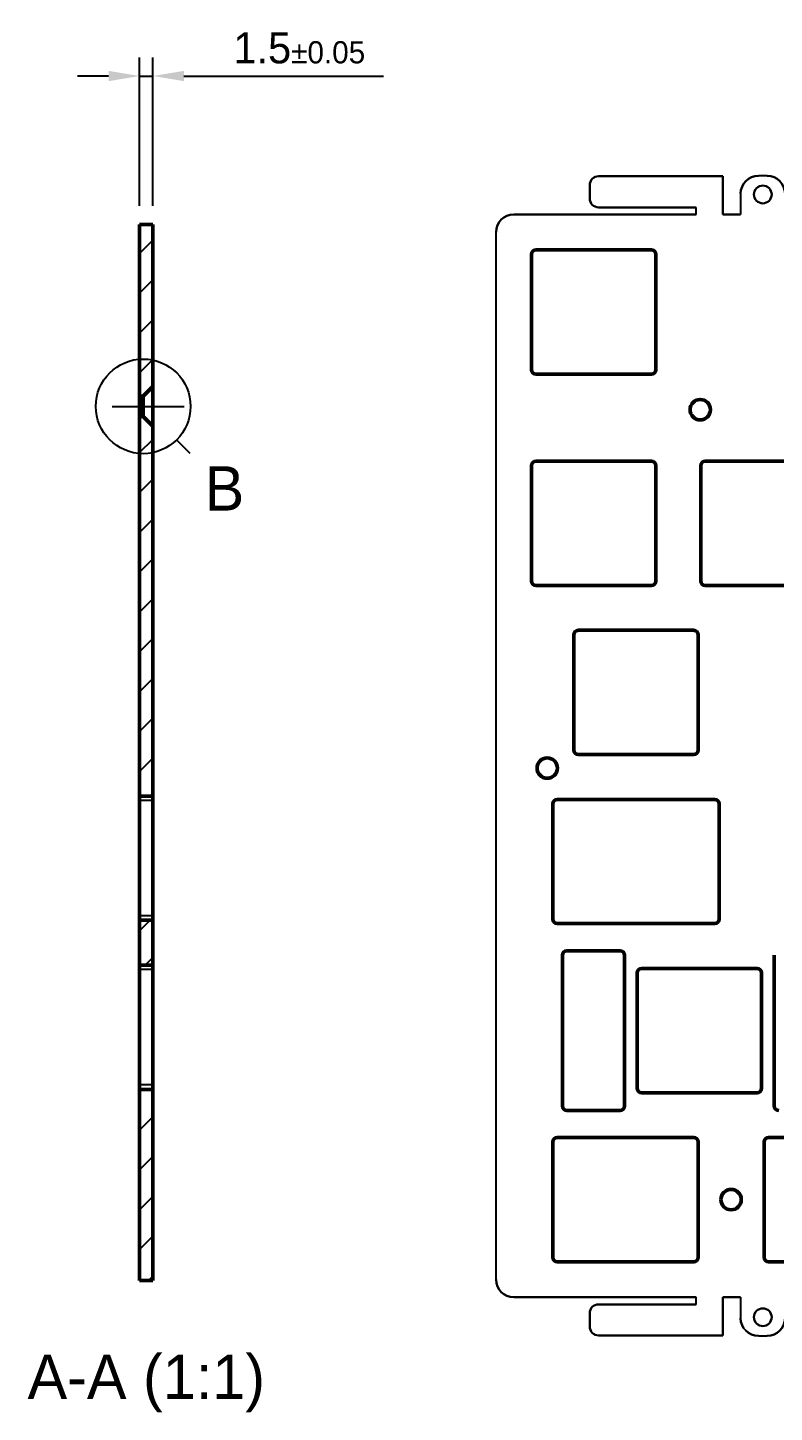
# Model space of a CAD drawing. Header units: centimetres. Extents: x -54 to 349, y -91 to 131.
# Drawn here: x -54.2 to 29.9, y -25.4 to 130.6 of the extents above; entities that cross this region are included whole.
import ezdxf

# ---------------------------------------------------------------- set-up
doc = ezdxf.new("R2010")
doc.units = ezdxf.units.CM
doc.header["$MEASUREMENT"] = 0
doc.linetypes.add('CENTER2', pattern=[28.575, 19.05, -3.175, 3.175, -3.175])
for name, color, linetype, lineweight in [('Detail Boundary', 7, 'Continuous', 25), ('FD_Dimensions', 7, 'Continuous', 25), ('Hatching', 7, 'Continuous', 25), ('Smart Centers', 7, 'CENTER2', 25), ('View Labels', 7, 'Continuous', 25), ('Visible', 7, 'Continuous', 50), ('Visible Narrow', 7, 'Continuous', 25)]:
    doc.layers.add(name, color=color, linetype=linetype, lineweight=lineweight)
doc.dimstyles.new('Dim-ISO-25', dxfattribs={"dimtxt": 3.5, "dimasz": 3.5, "dimexe": 2.1, "dimexo": 2.1, "dimgap": 1.4, "dimtad": 1, "dimdsep": 46, "dimtxsty": 'Standard', "dimcen": 0, "dimazin": 2, "dimtp": 0.1, "dimtm": 0.1, "dimtfac": 0.714286, "dimtmove": 0, "dimatfit": 3, "dimfxl": 1, "dimarcsym": 0})

# ---------------------------------------------------------------- blocks, each defined once
blk = doc.blocks.new('*U8')
at = {"layer": 'Smart Centers', "color": 0, "ltscale": 0.75, "transparency": 16777216}
blk.add_line((-4.05, 0), (4.05, 0), dxfattribs=at)
blk = doc.blocks.new('*D11')
at = {"layer": 'Defpoints', "color": 0, "transparency": 16777216}
for p in [(-40.11, 125.15), (-41.61, 108.43), (-40.11, 108.43)]:
    blk.add_point(p, dxfattribs=at)
at = {"layer": 'FD_Dimensions', "color": 0, "lineweight": -2, "transparency": 16777216}
for p, q in [((-41.61, 110.53), (-41.61, 127.25)), ((-40.11, 110.53), (-40.11, 127.25)), ((-45.11, 125.15), (-48.61, 125.15)), ((-41.61, 125.15), (-40.11, 125.15)), ((-36.61, 125.15), (-14.14, 125.15))]:
    blk.add_line(p, q, dxfattribs=at)
at = {"layer": 'FD_Dimensions', "color": 0, "transparency": 16777216}
for points in [[(-45.11, 125.73), (-45.11, 124.57), (-41.61, 125.15)], [(-36.61, 125.73), (-36.61, 124.57), (-40.11, 125.15)]]:
    blk.add_solid(points, dxfattribs=at)
at = {"layer": 'FD_Dimensions', "color": 0, "transparency": 16777216, "insert": (-23.62, 128.3), "char_height": 3.5, "attachment_point": 5}
blk.add_mtext('1.5{\\H2.5;±0.05}', dxfattribs=at)

msp = doc.modelspace()

# ---------------------------------------------------------------- hatches: boundary and pattern name
at = {"layer": 'Hatching'}
h = msp.add_hatch(dxfattribs=at)
h.set_pattern_fill('ANSI31', color=256, style=0)
h.set_pattern_definition([(45, (-113.482, -123.8697), (-2.245064, 2.245064), [])])
h.paths.add_polyline_path([(-40.106, 108.426), (-41.606, 108.426), (-41.606, 89.076), (-41.206, 89.076), (-40.106, 90.176)], flags=0)
h.paths.add_polyline_path([(-41.606, 10.963), (-41.606, -10.587), (-40.106, -10.587), (-40.106, 10.963)], flags=0)
h.paths.add_polyline_path([(-40.106, 24.963), (-40.106, 30.013), (-41.606, 30.013), (-41.606, 24.963)], flags=0)
h.paths.add_polyline_path([(-40.106, 44.013), (-40.106, 85.676), (-41.206, 86.776), (-41.606, 86.776), (-41.606, 44.013)], flags=0)

# ---------------------------------------------------------------- linework, layer by layer
at = {"extrusion": (-1.2583e-16, -1.45717e-15, -1)}
for p, q in [((29.1, 113.901, -12.93), (28.1, 113.901, -12.93)), ((9.1, 111.351, -12.93), (9.1, 112.851, -12.93)), ((10.1, 113.851, -12.93), (24.1, 113.851, -12.93)), ((24.1, 113.851, -12.93), (24.1, 109.551, -12.93)), ((26.1, 111.901, -12.93), (26.1, 109.551, -12.93)), ((21.1, 109.551, -12.93), (0.55, 109.551, -12.93)), ((21.1, 110.351, -12.93), (10.1, 110.351, -12.93)), ((21.1, 109.551, -12.93), (21.1, 110.351, -12.93)), ((26.1, 109.551, -12.93), (24.1, 109.551, -12.93)), ((-1.45, -10.462, -12.93), (-1.45, 107.551, -12.93)), ((4.931, -7.962, -12.93), (4.931, 5.038, -12.93)), ((0.55, -12.462, -12.93), (21.1, -12.462, -12.93)), ((21.1, -13.262, -12.93), (21.1, -12.462, -12.93)), ((24.1, -12.462, -12.93), (26.1, -12.462, -12.93)), ((24.1, -12.462, -12.93), (24.1, -16.762, -12.93)), ((26.1, -12.462, -12.93), (26.1, -14.812, -12.93)), ((10.1, -13.262, -12.93), (21.1, -13.262, -12.93)), ((9.1, -15.762, -12.93), (9.1, -14.262, -12.93)), ((24.1, -16.762, -12.93), (10.1, -16.762, -12.93)), ((28.1, -16.812, -12.93), (29.1, -16.812, -12.93))]:
    msp.add_line(p, q, dxfattribs=at)
at = {"extrusion": (5.1497e-18, 1, -3.56659e-15)}
for p, q in [((28.1, 113.901, -11.43), (28.1, 113.901, -12.93)), ((29.1, 113.901, -11.43), (28.1, 113.901, -11.43)), ((29.1, 113.901, -12.93), (28.1, 113.901, -12.93)), ((29.1, 113.901, -12.93), (29.1, 113.901, -11.43))]:
    msp.add_line(p, q, dxfattribs=at)
for p, q in [((28.1, 113.901, -11.43), (28.1, 113.901, -12.93)), ((29.1, 113.901, -11.43), (28.1, 113.901, -11.43)), ((29.1, 113.901, -12.93), (29.1, 113.901, -11.43)), ((9.1, 112.851, -12.93), (9.1, 112.851, -11.43)), ((9.1, 112.851, -11.43), (9.1, 111.351, -11.43)), ((10.1, 113.851, -11.43), (10.1, 113.851, -12.93)), ((24.1, 113.851, -11.43), (10.1, 113.851, -11.43)), ((24.1, 109.551, -11.43), (24.1, 113.851, -11.43)), ((9.1, 111.351, -11.43), (9.1, 111.351, -12.93)), ((26.1, 111.901, -12.93), (26.1, 111.901, -11.43)), ((26.1, 111.901, -11.43), (26.1, 109.551, -11.43)), ((0.55, 109.551, -11.43), (0.55, 109.551, -12.93)), ((0.55, 109.551, -11.43), (21.1, 109.551, -11.43)), ((10.1, 110.351, -12.93), (10.1, 110.351, -11.43)), ((10.1, 110.351, -11.43), (21.1, 110.351, -11.43)), ((21.1, 109.551, -11.43), (21.1, 110.351, -11.43)), ((24.1, 109.551, -11.43), (26.1, 109.551, -11.43)), ((-1.45, 107.551, -12.93), (-1.45, 107.551, -11.43)), ((-1.45, -10.462, -11.43), (-1.45, 107.551, -11.43)), ((4.931, 5.038, -11.43), (4.931, 5.038, -12.93)), ((4.931, 5.038, -11.43), (4.931, -7.962, -11.43)), ((4.931, 5.038, -11.43), (4.931, -7.962, -11.43)), ((4.931, 5.038, -11.43), (4.931, -7.962, -11.43)), ((5.431, 5.538, -11.43), (5.431, 5.538, -12.93)), ((4.931, -7.962, -11.43), (4.931, -1.462, -11.43)), ((4.931, -7.962, -11.43), (4.931, -1.462, -11.43)), ((4.931, -7.962, -11.43), (4.931, -7.962, -12.93)), ((5.431, -8.462, -11.43), (5.431, -8.462, -12.93)), ((-1.45, -10.462, -11.43), (-1.45, -10.462, -12.93)), ((0.55, -12.462, -12.93), (0.55, -12.462, -11.43)), ((21.1, -12.462, -11.43), (0.55, -12.462, -11.43)), ((21.1, -13.262, -11.43), (21.1, -12.462, -11.43)), ((24.1, -16.762, -11.43), (24.1, -12.462, -11.43)), ((26.1, -12.462, -11.43), (24.1, -12.462, -11.43)), ((26.1, -12.462, -11.43), (26.1, -14.812, -11.43)), ((10.1, -13.262, -11.43), (10.1, -13.262, -12.93)), ((21.1, -13.262, -11.43), (10.1, -13.262, -11.43)), ((9.1, -14.262, -12.93), (9.1, -14.262, -11.43)), ((9.1, -14.262, -11.43), (9.1, -15.762, -11.43)), ((26.1, -14.812, -11.43), (26.1, -14.812, -12.93)), ((9.1, -15.762, -11.43), (9.1, -15.762, -12.93)), ((10.1, -16.762, -12.93), (10.1, -16.762, -11.43)), ((10.1, -16.762, -11.43), (24.1, -16.762, -11.43)), ((28.1, -16.812, -12.93), (28.1, -16.812, -11.43)), ((28.1, -16.812, -11.43), (29.1, -16.812, -11.43)), ((29.1, -16.812, -11.43), (29.1, -16.812, -12.93))]:
    msp.add_line(p, q)
at = {"extrusion": (-1, -1.17315e-16, -1.56612e-14)}
for p, q in [((9.1, 111.351, -12.93), (9.1, 112.851, -12.93)), ((9.1, 112.851, -11.43), (9.1, 111.351, -11.43)), ((9.1, 112.851, -12.93), (9.1, 112.851, -11.43)), ((9.1, 111.351, -11.43), (9.1, 111.351, -12.93))]:
    msp.add_line(p, q, dxfattribs=at)
at = {"extrusion": (2.04752e-15, 1, -1.45717e-15)}
for p, q in [((10.1, 113.851, -12.93), (24.1, 113.851, -12.93)), ((10.1, 113.851, -11.43), (10.1, 113.851, -12.93)), ((24.1, 113.851, -11.43), (10.1, 113.851, -11.43)), ((24.1, 113.851, -11.43), (24.1, 113.851, -12.93))]:
    msp.add_line(p, q, dxfattribs=at)
at = {"extrusion": (1, 1.17315e-16, 1.56612e-14)}
for p, q in [((24.1, 113.851, -12.93), (24.1, 109.551, -12.93)), ((24.1, 113.851, -11.43), (24.1, 113.851, -12.93)), ((24.1, 109.551, -11.43), (24.1, 113.851, -11.43)), ((24.1, 109.551, -12.93), (24.1, 109.551, -11.43))]:
    msp.add_line(p, q, dxfattribs=at)
at = {"extrusion": (-1, 5.1497e-18, 1.2583e-16)}
for p, q in [((26.1, 111.901, -11.43), (26.1, 109.551, -11.43)), ((26.1, 111.901, -12.93), (26.1, 111.901, -11.43)), ((26.1, 111.901, -12.93), (26.1, 109.551, -12.93)), ((26.1, 109.551, -11.43), (26.1, 109.551, -12.93)), ((-1.45, -10.462, -11.43), (-1.45, 107.551, -11.43)), ((-1.45, 107.551, -12.93), (-1.45, 107.551, -11.43)), ((-1.45, -10.462, -12.93), (-1.45, 107.551, -12.93)), ((-1.45, -10.462, -11.43), (-1.45, -10.462, -12.93)), ((26.1, -12.462, -12.93), (26.1, -12.462, -11.43)), ((26.1, -12.462, -12.93), (26.1, -14.812, -12.93)), ((26.1, -12.462, -11.43), (26.1, -14.812, -11.43)), ((26.1, -14.812, -11.43), (26.1, -14.812, -12.93))]:
    msp.add_line(p, q, dxfattribs=at)
at = {"extrusion": (5.1497e-18, 1, -1.45717e-15)}
for p, q in [((21.1, 109.551, -12.93), (0.55, 109.551, -12.93)), ((0.55, 109.551, -11.43), (0.55, 109.551, -12.93)), ((0.55, 109.551, -11.43), (21.1, 109.551, -11.43)), ((21.1, 109.551, -11.43), (21.1, 109.551, -12.93)), ((26.1, 109.551, -12.93), (24.1, 109.551, -12.93)), ((24.1, 109.551, -12.93), (24.1, 109.551, -11.43)), ((24.1, 109.551, -11.43), (26.1, 109.551, -11.43)), ((26.1, 109.551, -11.43), (26.1, 109.551, -12.93)), ((5.431, -8.462, -11.43), (5.431, -8.462, -12.93))]:
    msp.add_line(p, q, dxfattribs=at)
at = {"extrusion": (1.17315e-16, -1, 1.45717e-15)}
for p, q in [((21.1, 110.351, -12.93), (10.1, 110.351, -12.93)), ((10.1, 110.351, -11.43), (21.1, 110.351, -11.43)), ((10.1, 110.351, -12.93), (10.1, 110.351, -11.43)), ((21.1, 110.351, -11.43), (21.1, 110.351, -12.93))]:
    msp.add_line(p, q, dxfattribs=at)
at = {"extrusion": (-1, 2.04752e-15, -1.75053e-14)}
for p, q in [((21.1, 109.551, -12.93), (21.1, 110.351, -12.93)), ((21.1, 109.551, -11.43), (21.1, 110.351, -11.43)), ((21.1, 110.351, -11.43), (21.1, 110.351, -12.93)), ((21.1, 109.551, -11.43), (21.1, 109.551, -12.93))]:
    msp.add_line(p, q, dxfattribs=at)
at = {"extrusion": (1, -5.1497e-18, -1.2583e-16)}
for p, q in [((4.931, 5.038, -11.43), (4.931, -7.962, -11.43)), ((4.931, -7.962, -12.93), (4.931, 5.038, -12.93)), ((4.931, 5.038, -11.43), (4.931, 5.038, -12.93)), ((4.931, -7.962, -11.43), (4.931, -7.962, -12.93))]:
    msp.add_line(p, q, dxfattribs=at)
at = {"extrusion": (-5.1497e-18, -1, 1.45717e-15)}
msp.add_line((5.431, 5.538, -11.43), (5.431, 5.538, -12.93), dxfattribs=at)
at = {"extrusion": (-5.94134e-18, -1, 1.45717e-15)}
for p, q in [((0.55, -12.462, -12.93), (0.55, -12.462, -11.43)), ((0.55, -12.462, -12.93), (21.1, -12.462, -12.93)), ((21.1, -12.462, -11.43), (0.55, -12.462, -11.43)), ((21.1, -12.462, -12.93), (21.1, -12.462, -11.43)), ((26.1, -12.462, -11.43), (24.1, -12.462, -11.43)), ((24.1, -12.462, -11.43), (24.1, -12.462, -12.93)), ((24.1, -12.462, -12.93), (26.1, -12.462, -12.93)), ((26.1, -12.462, -12.93), (26.1, -12.462, -11.43))]:
    msp.add_line(p, q, dxfattribs=at)
at = {"extrusion": (-1, 2.16998e-15, 1.7757e-14)}
for p, q in [((21.1, -13.262, -12.93), (21.1, -12.462, -12.93)), ((21.1, -13.262, -11.43), (21.1, -12.462, -11.43)), ((21.1, -12.462, -12.93), (21.1, -12.462, -11.43)), ((21.1, -13.262, -11.43), (21.1, -13.262, -12.93))]:
    msp.add_line(p, q, dxfattribs=at)
at = {"extrusion": (1, -5.14966e-18, -1.59129e-14)}
for p, q in [((24.1, -12.462, -12.93), (24.1, -16.762, -12.93)), ((24.1, -12.462, -11.43), (24.1, -12.462, -12.93)), ((24.1, -16.762, -11.43), (24.1, -12.462, -11.43)), ((24.1, -16.762, -11.43), (24.1, -16.762, -12.93))]:
    msp.add_line(p, q, dxfattribs=at)
at = {"extrusion": (5.14966e-18, 1, -1.45717e-15)}
for p, q in [((10.1, -13.262, -12.93), (21.1, -13.262, -12.93)), ((10.1, -13.262, -11.43), (10.1, -13.262, -12.93)), ((21.1, -13.262, -11.43), (10.1, -13.262, -11.43)), ((21.1, -13.262, -11.43), (21.1, -13.262, -12.93))]:
    msp.add_line(p, q, dxfattribs=at)
at = {"extrusion": (-1, 5.14966e-18, 1.59129e-14)}
for p, q in [((9.1, -15.762, -12.93), (9.1, -14.262, -12.93)), ((9.1, -14.262, -11.43), (9.1, -15.762, -11.43)), ((9.1, -14.262, -12.93), (9.1, -14.262, -11.43)), ((9.1, -15.762, -11.43), (9.1, -15.762, -12.93))]:
    msp.add_line(p, q, dxfattribs=at)
at = {"extrusion": (-5.14966e-18, -1, 1.45717e-15)}
for p, q in [((24.1, -16.762, -12.93), (10.1, -16.762, -12.93)), ((10.1, -16.762, -11.43), (24.1, -16.762, -11.43)), ((10.1, -16.762, -12.93), (10.1, -16.762, -11.43)), ((24.1, -16.762, -11.43), (24.1, -16.762, -12.93))]:
    msp.add_line(p, q, dxfattribs=at)
at = {"extrusion": (-5.1497e-18, -1, 2.45637e-15)}
for p, q in [((28.1, -16.812, -11.43), (29.1, -16.812, -11.43)), ((28.1, -16.812, -12.93), (28.1, -16.812, -11.43)), ((28.1, -16.812, -12.93), (29.1, -16.812, -12.93)), ((29.1, -16.812, -11.43), (29.1, -16.812, -12.93))]:
    msp.add_line(p, q, dxfattribs=at)
at = {"extrusion": (-1.2583e-16, -1.45717e-15, -1)}
for centre in [(-28.6, 111.801, 12.93), (-28.6, 111.801, 11.43), (-28.6, 111.801, 12.93), (-28.6, -14.712, 12.93), (-28.6, -14.712, 11.43), (-28.6, -14.712, 12.93)]:
    msp.add_circle(centre, 1, dxfattribs=at)
for centre in [(28.6, 111.801, -11.43), (28.6, -14.712, -11.43)]:
    msp.add_circle(centre, 1)
for centre, radius, start, end in [((-28.1, 111.901, 12.93), 2, 0, 90), ((-28.1, 111.901, 11.43), 2, 360, 90), ((-29.1, 111.901, 12.93), 2, 90, 180), ((-29.1, 111.901, 11.43), 2, 90, 180), ((-10.1, 112.851, 12.93), 1, 0, 90), ((-10.1, 112.851, 12.93), 1, 0, 90), ((-10.1, 111.351, 12.93), 1, 270, 360), ((-10.1, 111.351, 12.93), 1, 270, 360), ((-0.55, 107.551, 12.93), 2, 0, 90), ((-0.55, 107.551, 11.43), 2, 0, 90), ((-5.431, 5.038, 12.93), 0.5, 0, 90), ((-5.431, 5.038, 12.93), 0.5, 0, 90), ((-5.431, -7.962, 12.93), 0.5, 270, 0), ((-5.431, -7.962, 12.93), 0.5, 270, 0), ((-0.55, -10.462, 12.93), 2, 270, 0), ((-0.55, -10.462, 11.43), 2, 270, 0), ((-10.1, -14.262, 12.93), 1, 360, 90), ((-10.1, -14.262, 12.93), 1, 360, 90), ((-10.1, -14.262, 11.43), 1, 0, 90), ((-28.1, -14.812, 12.93), 2, 270, 0), ((-28.1, -14.812, 11.43), 2, 270, 0), ((-29.1, -14.812, 12.93), 2, 180, 270), ((-29.1, -14.812, 11.43), 2, 180, 270), ((-10.1, -15.762, 12.93), 1, 270, 360), ((-10.1, -15.762, 12.93), 1, 270, 360), ((-10.1, -15.762, 11.43), 1, 270, 0)]:
    msp.add_arc(centre, radius, start, end, dxfattribs=at)
for centre, radius, start, end in [((28.1, 111.901, -12.93), 2, 90, 180), ((28.1, 111.901, -11.43), 2, 90, 180), ((29.1, 111.901, -12.93), 2, 360, 90), ((29.1, 111.901, -11.43), 2, 0, 90), ((10.1, 112.851, -11.43), 1, 90, 180), ((10.1, 111.351, -11.43), 1, 180, 270), ((0.55, 107.551, -12.93), 2, 90, 180), ((0.55, 107.551, -11.43), 2, 90, 180), ((5.431, 5.038, -11.43), 0.5, 90, 180), ((5.431, 5.038, -11.43), 0.5, 90, 180), ((5.431, -7.962, -11.43), 0.5, 180, 270), ((5.431, -7.962, -11.43), 0.5, 180, 270), ((0.55, -10.462, -12.93), 2, 180, 270), ((0.55, -10.462, -11.43), 2, 180, 270), ((10.1, -14.262, -11.43), 1, 90, 180), ((28.1, -14.812, -12.93), 2, 180, 270), ((28.1, -14.812, -11.43), 2, 180, 270), ((29.1, -14.812, -12.93), 2, 270, 0), ((29.1, -14.812, -11.43), 2, 270, 0), ((10.1, -15.762, -11.43), 1, 180, 270)]:
    msp.add_arc(centre, radius, start, end)
at = {"extrusion": (1.75053e-14, -1.45717e-15, -1)}
for centre, start, end in [((-10.1, 112.851, 11.43), 0, 90), ((-10.1, 111.351, 11.43), 270, 0)]:
    msp.add_arc(centre, 1, start, end, dxfattribs=at)
at = {"layer": 'Detail Boundary'}
msp.add_line((-37.453, 84.137), (-35.966, 82.635), dxfattribs=at)
msp.add_circle((-41.206, 87.926), 5.333, dxfattribs=at)
at = {"layer": 'Visible', "extrusion": (1, -2.22045e-16, 0)}
for p, q in [((-40.106, 108.426), (-41.606, 108.426)), ((-41.606, 108.426), (-41.606, 89.076)), ((-40.106, 90.176), (-40.106, 108.426)), ((-41.606, 89.076), (-41.206, 89.076)), ((-41.606, 86.776), (-41.606, 89.076)), ((-41.206, 89.076), (-40.106, 90.176)), ((-41.206, 89.076), (-41.206, 86.776)), ((-40.106, 90.176), (-40.106, 85.676)), ((-41.206, 86.776), (-41.606, 86.776)), ((-41.606, 86.776), (-41.606, 44.013)), ((-40.106, 85.676), (-41.206, 86.776)), ((-40.106, 44.013), (-40.106, 85.676)), ((-41.606, 44.013), (-40.106, 44.013)), ((-41.606, 43.513), (-41.606, 44.013)), ((-40.106, 44.013), (-40.106, 43.513)), ((-41.606, 30.513), (-41.606, 43.513)), ((-40.106, 43.513), (-40.106, 30.513)), ((-41.606, 30.013), (-41.606, 30.513)), ((-40.106, 30.013), (-41.606, 30.013)), ((-41.606, 30.013), (-41.606, 24.963)), ((-40.106, 30.513), (-40.106, 30.013)), ((-40.106, 24.963), (-40.106, 30.013)), ((-41.606, 24.963), (-40.106, 24.963)), ((-41.606, 24.463), (-41.606, 24.963)), ((-41.606, 11.463), (-41.606, 24.463)), ((-40.106, 24.963), (-40.106, 24.463)), ((-40.106, 24.463), (-40.106, 11.463)), ((-41.606, 10.963), (-41.606, 11.463)), ((-41.606, 10.963), (-41.606, -10.587)), ((-40.106, 10.963), (-41.606, 10.963)), ((-40.106, 11.463), (-40.106, 10.963)), ((-40.106, -10.587), (-40.106, 10.963)), ((-41.606, -10.587), (-40.106, -10.587))]:
    msp.add_line(p, q, dxfattribs=at)
at = {"layer": 'Visible'}
for p, q in [((2.55, 92.051, -11.43), (2.55, 105.051, -11.43)), ((3.05, 105.551, -11.43), (16.05, 105.551, -11.43)), ((16.55, 105.051, -11.43), (16.55, 92.051, -11.43)), ((16.05, 91.551, -11.43), (3.05, 91.551, -11.43)), ((2.55, 68.238, -11.43), (2.55, 81.238, -11.43)), ((3.05, 81.738, -11.43), (16.05, 81.738, -11.43)), ((16.55, 81.238, -11.43), (16.55, 68.238, -11.43)), ((21.6, 68.238, -11.43), (21.6, 81.238, -11.43)), ((22.1, 81.738, -11.43), (35.1, 81.738, -11.43)), ((16.05, 67.738, -11.43), (3.05, 67.738, -11.43)), ((35.1, 67.738, -11.43), (22.1, 67.738, -11.43)), ((7.813, 62.688, -11.43), (20.813, 62.688, -11.43)), ((7.313, 49.188, -11.43), (7.313, 62.188, -11.43)), ((21.313, 62.188, -11.43), (21.313, 49.188, -11.43)), ((20.813, 48.688, -11.43), (7.813, 48.688, -11.43)), ((4.931, 30.138, -11.43), (4.931, 43.138, -11.43)), ((5.431, 43.638, -11.43), (23.194, 43.638, -11.43)), ((23.694, 43.138, -11.43), (23.694, 30.138, -11.43)), ((23.194, 29.638, -11.43), (5.431, 29.638, -11.43)), ((6.518, 26.588, -11.43), (12.518, 26.588, -11.43)), ((6.018, 9.088, -11.43), (6.018, 26.088, -11.43)), ((13.018, 26.088, -11.43), (13.018, 9.088, -11.43)), ((29.894, 9.088, -11.43), (29.894, 26.088, -11.43)), ((14.456, 11.088, -11.43), (14.456, 24.088, -11.43)), ((14.956, 24.588, -11.43), (27.956, 24.588, -11.43)), ((28.456, 24.088, -11.43), (28.456, 11.088, -11.43)), ((27.956, 10.588, -11.43), (14.956, 10.588, -11.43)), ((12.518, 8.588, -11.43), (6.518, 8.588, -11.43)), ((4.931, -7.962, -11.43), (4.931, 5.038, -11.43)), ((5.431, 5.538, -11.43), (20.813, 5.538, -11.43)), ((21.313, 5.038, -11.43), (21.313, -7.962, -11.43)), ((28.744, -7.962, -11.43), (28.744, 5.038, -11.43)), ((29.244, 5.538, -11.43), (44.625, 5.538, -11.43)), ((20.813, -8.462, -11.43), (5.431, -8.462, -11.43)), ((44.625, -8.462, -11.43), (29.244, -8.462, -11.43))]:
    msp.add_line(p, q, dxfattribs=at)
at = {"layer": 'Visible', "extrusion": (0, 0, -1)}
for centre in [(-21.549, 87.551, 11.43), (-4.312, 47.163, 11.43), (-25.028, -1.462, 11.43)]:
    msp.add_circle(centre, 1.15, dxfattribs=at)
for centre, start, end in [((-3.05, 105.051, 11.43), 0, 90), ((-16.05, 105.051, 11.43), 90, 180), ((-3.05, 92.051, 11.43), 270, 0), ((-16.05, 92.051, 11.43), 180, 270), ((-3.05, 81.238, 11.43), 0, 90), ((-16.05, 81.238, 11.43), 90, 180), ((-22.1, 81.238, 11.43), 0, 90), ((-3.05, 68.238, 11.43), 270, 0), ((-16.05, 68.238, 11.43), 180, 270), ((-22.1, 68.238, 11.43), 270, 0), ((-7.813, 62.188, 11.43), 0, 90), ((-20.813, 62.188, 11.43), 90, 180), ((-7.813, 49.188, 11.43), 270, 0), ((-20.813, 49.188, 11.43), 180, 270), ((-5.431, 43.138, 11.43), 0, 90), ((-23.194, 43.138, 11.43), 90, 180), ((-5.431, 30.138, 11.43), 270, 0), ((-23.194, 30.138, 11.43), 180, 270), ((-6.518, 26.088, 11.43), 0, 90), ((-12.518, 26.088, 11.43), 90, 180), ((-14.956, 24.088, 11.43), 0, 90), ((-27.956, 24.088, 11.43), 90, 180), ((-14.956, 11.088, 11.43), 270, 0), ((-27.956, 11.088, 11.43), 180, 270), ((-6.518, 9.088, 11.43), 270, 0), ((-12.518, 9.088, 11.43), 180, 270), ((-30.394, 9.088, 11.43), 270, 0), ((-5.431, 5.038, 11.43), 0, 90), ((-20.813, 5.038, 11.43), 90, 180), ((-29.244, 5.038, 11.43), 0, 90), ((-5.431, -7.962, 11.43), 270, 0), ((-20.813, -7.962, 11.43), 180, 270), ((-29.244, -7.962, 11.43), 270, 0)]:
    msp.add_arc(centre, 0.5, start, end, dxfattribs=at)
at = {"layer": 'Visible Narrow', "extrusion": (1, -2.22045e-16, 0)}
for p, q in [((-40.106, 43.513), (-41.606, 43.513)), ((-40.106, 30.513), (-41.606, 30.513)), ((-40.106, 24.463), (-41.606, 24.463)), ((-40.106, 11.463), (-41.606, 11.463))]:
    msp.add_line(p, q, dxfattribs=at)

# ---------------------------------------------------------------- block references
at = {"layer": 'Smart Centers', "ltscale": 0.75}
msp.add_blockref('*U8', (-40.656, 87.926), dxfattribs=at)

# ---------------------------------------------------------------- texts
at = {"layer": 'Detail Boundary', "insert": (-32.047, 78.678), "char_height": 5, "attachment_point": 5}
msp.add_mtext('B', dxfattribs=at)
at = {"layer": 'View Labels', "insert": (-40.856, -25.428), "char_height": 5, "width": 30.21487, "attachment_point": 8}
msp.add_mtext('A-A (1:1)', dxfattribs=at)

# ---------------------------------------------------------------- dimensions: what is measured, and where the dimension line sits
at = {"layer": 'FD_Dimensions'}
dim = msp.add_aligned_dim(p1=(-41.606, 108.426), p2=(-40.106, 108.426), distance=16.723, dimstyle='Dim-ISO-25', override={"dimgap": 1.4, "dimlfac": 1, "dimclrd": 0, "dimclre": 0, "dimtol": 1, "dimlim": 0, "dimtp": 0.05, "dimtm": 0.05}, dxfattribs=at)
dim.commit()
dim.dimension.update_dxf_attribs({"geometry": '*D11', "text_midpoint": (-23.622, 128.299)})

doc.saveas('drawing.dxf')
